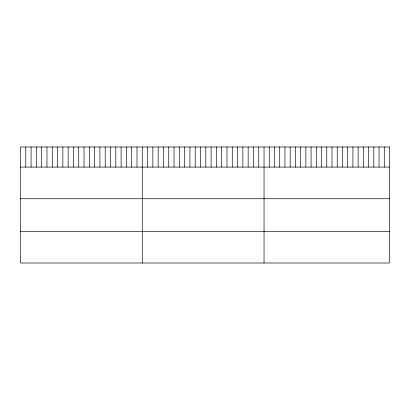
<?xml version="1.0" encoding="UTF-8"?>
<svg xmlns="http://www.w3.org/2000/svg" width="410" height="410" viewBox="0 0 410 410"><rect width="100%" height="100%" fill="white"/><g stroke="black" fill="none" stroke-linecap="round" stroke-linejoin="round"><path stroke-width="0.61" d="M20.5 167.09L389.5 167.09M20.5 198.742L389.5 198.742M20.5 231.358L389.5 231.358M384.272 146.99L384.272 167.09M379.045 146.99L379.045 167.09M373.817 146.99L373.817 167.09M368.59 146.99L368.59 167.09M363.362 146.99L363.362 167.09M358.135 146.99L358.135 167.09M352.907 146.99L352.907 167.09M347.68 146.99L347.68 167.09M342.452 146.99L342.452 167.09M337.225 146.99L337.225 167.09M331.997 146.99L331.997 167.09M326.77 146.99L326.77 167.09M321.542 146.99L321.542 167.09M316.315 146.99L316.315 167.09M311.087 146.99L311.087 167.09M305.86 146.99L305.86 167.09M300.632 146.99L300.632 167.09M295.405 146.99L295.405 167.09M290.178 146.99L290.178 167.09M284.95 146.99L284.95 167.09M279.722 146.99L279.722 167.09M274.495 146.99L274.495 167.09M269.267 146.99L269.267 167.09M264.04 146.99L264.04 263.01M258.746 146.99L258.746 167.09M253.452 146.99L253.452 167.09M248.158 146.99L248.158 167.09M242.863 146.99L242.863 167.09M237.569 146.99L237.569 167.09M232.275 146.99L232.275 167.09M226.981 146.99L226.981 167.09M221.687 146.99L221.687 167.09M216.393 146.99L216.393 167.09M211.099 146.99L211.099 167.09M205.805 146.99L205.805 167.09M200.505 146.99L200.505 167.09M195.211 146.99L195.211 167.09M189.917 146.99L189.917 167.09M184.623 146.99L184.623 167.09M179.329 146.99L179.329 167.09M174.035 146.99L174.035 167.09M168.741 146.99L168.741 167.09M163.446 146.99L163.446 167.09M158.152 146.99L158.152 167.09M152.858 146.99L152.858 167.09M147.564 146.99L147.564 167.09M142.27 146.99L142.27 263.01M136.976 146.99L136.976 167.09M131.682 146.99L131.682 167.09M126.388 146.99L126.388 167.09M121.093 146.99L121.093 167.09M115.799 146.99L115.799 167.09M110.505 146.99L110.505 167.09M105.211 146.99L105.211 167.09M99.917 146.99L99.917 167.09M94.623 146.99L94.623 167.09M89.329 146.99L89.329 167.09M84.035 146.99L84.035 167.09M78.735 146.99L78.735 167.09M73.441 146.99L73.441 167.09M68.147 146.99L68.147 167.09M62.853 146.99L62.853 167.09M57.559 146.99L57.559 167.09M52.265 146.99L52.265 167.09M46.971 146.99L46.971 167.09M41.676 146.99L41.676 167.09M36.382 146.99L36.382 167.09M31.088 146.99L31.088 167.09M25.794 146.99L25.794 167.09M389.5 146.99L20.5 146.99L20.5 263.01L389.5 263.01L389.5 146.99"/></g></svg>
